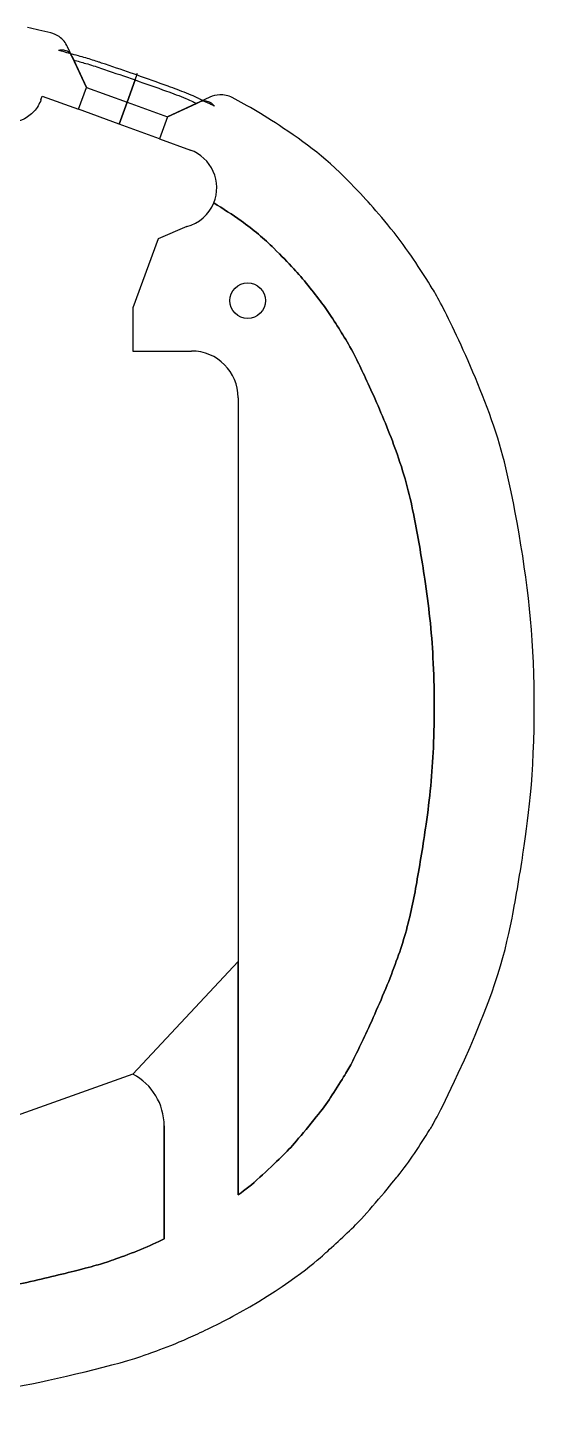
# Model space of a CAD drawing. Header units: inches. Extents: x -3.87 to 3.87, y -2.37 to 2.37.
# Drawn here: x 2.156 to 3.869, y -2.368 to 2.29 of the extents above; entities that cross this region are included whole.
import ezdxf

# ---------------------------------------------------------------- set-up
doc = ezdxf.new("R2010")
doc.units = ezdxf.units.IN
doc.layers.get('0').update_dxf_attribs({"linetype": 'CONTINUOUS'})

msp = doc.modelspace()

# ---------------------------------------------------------------- linework, layer by layer
for p, q in [((2.3544, 2.0884), (2.2908, 2.2248)), ((2.3059, 2.1925), (2.3115, 2.1806)), ((2.3115, 2.1806), (2.3544, 2.0884)), ((2.4913, 2.0386), (2.5185, 2.1134)), ((2.5185, 2.1134), (2.4913, 2.0386)), ((2.5102, 2.1347), (2.5049, 2.1365)), ((2.2009, 2.0464), (2.2054, 2.0589)), ((2.2054, 2.0589), (2.3275, 2.0144)), ((2.3275, 2.0144), (2.3544, 2.0884)), ((2.3544, 2.0884), (2.4913, 2.0386)), ((2.7704, 2.0551), (2.6282, 1.9888)), ((2.4913, 2.0386), (2.6282, 1.9888)), ((2.6282, 1.9888), (2.7259, 2.0343)), ((2.7259, 2.0343), (2.737, 2.0395)), ((2.6282, 1.9888), (2.6013, 1.9148)), ((2.6013, 1.9148), (2.7049, 1.8771)), ((2.6931, 1.6189), (2.5958, 1.5774)), ((2.5958, 1.5774), (2.5111, 1.3447)), ((2.5111, 1.3447), (2.5111, 1.199)), ((2.5111, 1.199), (2.709, 1.199)), ((2.8665, 1.0415), (2.8665, -1.6479)), ((2.8665, -0.8605), (2.5111, -1.2406)), ((2.8665, -1.6479), (2.8665, -0.8605)), ((2.5111, -1.2406), (1.081, -1.7496)), ((2.6165, -1.7961), (2.6165, -1.4149)), ((2.6165, -1.4149), (2.6165, -1.7961))]:
    msp.add_line(p, q)
for points in [[(2.4644, 1.9646), (2.3275, 2.0144), (2.3544, 2.0884), (2.4913, 2.0386)], [(2.6013, 1.9148), (2.4644, 1.9646), (2.4913, 2.0386), (2.6282, 1.9888)]]:
    msp.add_lwpolyline(points, close=True)
msp.add_circle((2.8985, 1.369), 0.06)
for centre, radius, start, end in [((2.6585, 1.7498), 0.1354, -22.1474, 70), ((2.6585, 1.7498), 0.1354, 284.7993, 337.8526), ((2.709, 1.0415), 0.1575, 0, 90), ((2.4197, -1.4149), 0.1969, 0, 62.3221), ((2.4197, -1.4149), 0.1969, 0, 62.3221)]:
    msp.add_arc(centre, radius, start, end)
msp.add_ellipse((2.4995, 2.061), major_axis=(0.0259, 0.0744), ratio=0.014045, start_param=5.497688, end_param=6.664639)
msp.add_ellipse((2.4995, 2.061), major_axis=(0.0259, 0.0744), ratio=0.014045, start_param=5.497688, end_param=6.664639)
for points in [[(2.2338, 2.2723), (2.206, 2.279), (2.1816, 2.2847), (2.1558, 2.29)], [(2.2977, 2.2028), (2.2852, 2.2062), (2.2725, 2.2097), (2.2599, 2.2132)], [(2.3521, 2.1875), (2.3438, 2.19), (2.3354, 2.1924), (2.3273, 2.1946)], [(2.3963, 2.1737), (2.382, 2.1784), (2.3674, 2.1831), (2.3521, 2.1875)], [(2.4002, 2.1724), (2.3989, 2.1728), (2.3976, 2.1732), (2.3963, 2.1737)], [(2.4055, 2.1706), (2.4037, 2.1712), (2.402, 2.1718), (2.4002, 2.1724)], [(2.5049, 2.1365), (2.472, 2.148), (2.4392, 2.1593), (2.4055, 2.1706)], [(2.5231, 2.1302), (2.5188, 2.1317), (2.5145, 2.1332), (2.5102, 2.1347)], [(2.6305, 2.0921), (2.5943, 2.1053), (2.5587, 2.1178), (2.5231, 2.1302)], [(2.6381, 2.0893), (2.6356, 2.0903), (2.633, 2.0912), (2.6305, 2.0921)], [(2.7003, 2.0652), (2.6788, 2.0743), (2.6582, 2.082), (2.6381, 2.0893)], [(2.7277, 2.0531), (2.7185, 2.0574), (2.7095, 2.0614), (2.7003, 2.0652)], [(2.7334, 2.0504), (2.7315, 2.0513), (2.7296, 2.0522), (2.7277, 2.0531)], [(2.7371, 2.0486), (2.7359, 2.0492), (2.7346, 2.0498), (2.7334, 2.0504)], [(2.7743, 2.0309), (2.7731, 2.0315), (2.7719, 2.032), (2.7706, 2.0326)], [(2.7866, 2.0251), (2.7825, 2.027), (2.7784, 2.029), (2.7743, 2.0309)]]:
    msp.add_open_spline(points, degree=3)
for points, knots in [([(2.2908, 2.2248), (2.2876, 2.2317), (2.2835, 2.2382), (2.2738, 2.2499), (2.2682, 2.2551), (2.2535, 2.2655), (2.244, 2.2699), (2.2338, 2.2723)], [-0.1951124, -0.1951124, -0.1951124, -0.1951124, -0.1369546, -0.1369546, -0.0793888, -0.0793888, 0, 0, 0, 0]), ([(2.3059, 2.1925), (2.3028, 2.1992), (2.2982, 2.2044), (2.2883, 2.2109), (2.2833, 2.2128), (2.2723, 2.2146), (2.2663, 2.2144), (2.26, 2.2133), (2.26, 2.2132), (2.2599, 2.2132)], [0, 0, 0, 0, 0.0837003, 0.0837003, 0.1519297, 0.1519297, 0.2215131, 0.2215131, 0.2222894, 0.2222894, 0.2222894, 0.2222894]), ([(2.3273, 2.1946), (2.3175, 2.1973), (2.3081, 2.1999), (2.2988, 2.2024), (2.2985, 2.2025), (2.2981, 2.2026), (2.2977, 2.2028)], [-5.33348912, -5.33348912, -5.33348912, -5.33348912, -5.25900231, -5.25900231, -5.25900231, -5.25604625, -5.25604625, -5.25604625, -5.25604625]), ([(2.3115, 2.1806), (2.3251, 2.1769), (2.3387, 2.1731), (2.3523, 2.1691), (2.369, 2.1642), (2.3855, 2.1589), (2.4021, 2.1533), (2.4367, 2.1418), (2.4711, 2.1298), (2.5056, 2.1178), (2.5099, 2.1163), (2.5142, 2.1149), (2.5185, 2.1134)], [5.2872164, 5.2872164, 5.2872164, 5.2872164, 5.3951671, 5.3951671, 5.3951671, 5.5279359, 5.5279359, 5.5279359, 5.8058575, 5.8058575, 5.8058575, 5.8405191, 5.8405191, 5.8405191, 5.8405191]), ([(2.3115, 2.1806), (2.3251, 2.1769), (2.3387, 2.1731), (2.3523, 2.1691), (2.369, 2.1642), (2.3855, 2.1589), (2.4021, 2.1533), (2.4367, 2.1418), (2.4711, 2.1298), (2.5056, 2.1178), (2.5099, 2.1163), (2.5142, 2.1149), (2.5185, 2.1134)], [5.2872164, 5.2872164, 5.2872164, 5.2872164, 5.3951671, 5.3951671, 5.3951671, 5.5279359, 5.5279359, 5.5279359, 5.8058575, 5.8058575, 5.8058575, 5.8405191, 5.8405191, 5.8405191, 5.8405191]), ([(2.5185, 2.1134), (2.5539, 2.101), (2.5893, 2.0886), (2.6245, 2.0758), (2.6465, 2.0678), (2.6684, 2.0597), (2.6899, 2.0507), (2.6979, 2.0473), (2.7058, 2.0439), (2.7136, 2.0402), (2.717, 2.0386), (2.7204, 2.037), (2.7238, 2.0354), (2.7245, 2.035), (2.7252, 2.0347), (2.7259, 2.0343)], [5.840811, 5.840811, 5.840811, 5.840811, 6.1263685, 6.1263685, 6.1263685, 6.3041145, 6.3041145, 6.3041145, 6.3698988, 6.3698988, 6.3698988, 6.3988521, 6.3988521, 6.3988521, 6.4049122, 6.4049122, 6.4049122, 6.4049122]), ([(2.5185, 2.1134), (2.5539, 2.101), (2.5893, 2.0886), (2.6245, 2.0758), (2.6465, 2.0678), (2.6684, 2.0597), (2.6899, 2.0507), (2.6979, 2.0473), (2.7058, 2.0439), (2.7136, 2.0402), (2.717, 2.0386), (2.7204, 2.037), (2.7238, 2.0354), (2.7245, 2.035), (2.7252, 2.0347), (2.7259, 2.0343)], [5.840811, 5.840811, 5.840811, 5.840811, 6.1263685, 6.1263685, 6.1263685, 6.3041145, 6.3041145, 6.3041145, 6.3698988, 6.3698988, 6.3698988, 6.3988521, 6.3988521, 6.3988521, 6.4049122, 6.4049122, 6.4049122, 6.4049122]), ([(2.8462, 2.054), (2.8397, 2.0574), (2.8329, 2.0599), (2.8186, 2.063), (2.8113, 2.0636), (2.7923, 2.0628), (2.7809, 2.06), (2.7704, 2.0551)], [-0.1999296, -0.1999296, -0.1999296, -0.1999296, -0.1446401, -0.1446401, -0.0885277, -0.0885277, 0, 0, 0, 0]), ([(3.8651, 0.0598), (3.8651, 0.0634), (3.865, 0.067), (3.861, 0.2835), (3.8394, 0.4468), (3.7785, 0.7771), (3.7555, 0.8731), (3.6752, 1.0953), (3.6245, 1.207), (3.5894, 1.2805), (3.5525, 1.3573), (3.5323, 1.3929), (3.4989, 1.4465), (3.4671, 1.4949), (3.4047, 1.5871), (3.3361, 1.6685), (3.1944, 1.8228), (3.1284, 1.8767), (2.9556, 1.9936), (2.8982, 2.0265), (2.8462, 2.054)], [-2.50008, -2.50008, -2.50008, -2.50008, -2.479685, -2.479685, -1.28289, -1.28289, -0.620411, -0.620411, 0, 0, 0, 0.649069, 0.649069, 1.22578, 1.22578, 2.863282, 2.863282, 7.254083, 7.254083, 10.918451, 10.918451, 10.918451, 10.918451]), ([(-2.8694, 2.049), (-2.9261, 2.0165), (-2.999, 1.9675), (-3.1253, 1.8795), (-3.2389, 1.7802), (-3.3974, 1.6015), (-3.4743, 1.4899), (-3.5076, 1.4405), (-3.5348, 1.397), (-3.7058, 1.0532), (-3.7497, 0.8883), (-3.795, 0.7233), (-3.8261, 0.5314), (-3.8705, 0.21), (-3.8692, 0.0013), (-3.8576, -0.3203), (-3.8273, -0.5252), (-3.7829, -0.7571), (-3.75, -0.9371), (-3.5266, -1.4169), (-3.434, -1.5831), (-3.1908, -1.8265), (-3.1458, -1.8731), (-2.9851, -1.9969), (-2.898, -2.0477), (-2.8149, -2.0956), (-2.696, -2.1544), (-2.4701, -2.2296), (-2.2634, -2.2797), (-1.9618, -2.3272), (-1.6716, -2.3515), (-1.335, -2.3616), (-1.0052, -2.3673), (-0.6335, -2.3665), (-0.4601, -2.3666), (-0.1191, -2.3653), (0.393, -2.3664), (0.6937, -2.3668), (0.7579, -2.3679), (1.0073, -2.3656), (1.2033, -2.3632), (1.4738, -2.3571), (1.6007, -2.3488), (1.999, -2.3155), (2.0629, -2.3041), (2.2018, -2.2806), (2.4346, -2.2275), (2.5627, -2.1842), (2.6263, -2.1632), (2.7541, -2.1054), (2.8064, -2.0808), (3.0526, -1.9434), (3.1398, -1.863), (3.1927, -1.815), (3.2457, -1.7662), (3.3148, -1.6949), (3.3925, -1.5999), (3.4446, -1.535), (3.4792, -1.4817), (3.5191, -1.4174), (3.5408, -1.3849), (3.7245, -0.9875), (3.7631, -0.8539), (3.8032, -0.648), (3.8193, -0.5509), (3.8474, -0.366), (3.8692, -0.1973), (3.8651, 0.0598)], [-303.940134, -303.940134, -303.940134, -303.940134, -303.755107, -303.755107, -302.706774, -302.706774, -301.856598, -301.856598, -300.337403, -300.337403, -296.201491, -296.201491, -274.598803, -274.598803, -216.867064, -216.867064, -125.952774, -125.952774, -68.822384, -68.822384, -35.974633, -35.974633, -34.795819, -34.795819, -33.764311, -33.764311, -31.909208, -31.909208, -29.650816, -29.650816, -26.716435, -26.716435, -25.749493, -25.749493, -24.915729, -24.915729, -24.123398, -24.123398, -23.453316, -23.453316, -23.043934, -23.043934, -22.421672, -22.421672, -21.220516, -21.220516, -17.964147, -17.964147, -17.184067, -17.184067, -16.837757, -16.837757, -15.896273, -15.896273, -14.641696, -14.641696, -12.889511, -12.889511, -7.465968, -7.465968, -6.463155, -6.463155, -4.761557, -4.761557, -3.960159, -3.960159, -2.50008, -2.50008, -2.50008, -2.50008]), ([(2.2009, 2.0464), (2.1956, 2.032), (2.1876, 2.0187), (2.1669, 1.996), (2.1544, 1.9867), (2.1291, 1.9747), (2.1169, 1.9712), (2.0982, 1.9689), (2.0919, 1.9686), (2.0856, 1.9688)], [0, 0, 0, 0, 0.1171933, 0.1171933, 0.2343867, 0.2343867, 0.330598, 0.330598, 0.3785087, 0.3785087, 0.3785087, 0.3785087]), ([(2.737, 2.0395), (2.7437, 2.0426), (2.7505, 2.0437), (2.7625, 2.0424), (2.7678, 2.0405), (2.7733, 2.0372), (2.7739, 2.0368), (2.7756, 2.0357), (2.7766, 2.0349), (2.7808, 2.0316), (2.7838, 2.0287), (2.7865, 2.0252), (2.7866, 2.0252), (2.7866, 2.0251)], [0, 0, 0, 0, 0.0828734, 0.0828734, 0.1528735, 0.1528735, 0.1618052, 0.1618052, 0.1775103, 0.1775103, 0.224975, 0.224975, 0.2257536, 0.2257536, 0.2257536, 0.2257536]), ([(2.7706, 2.0326), (2.7603, 2.0375), (2.7501, 2.0424), (2.739, 2.0477), (2.7383, 2.048), (2.7377, 2.0483), (2.7371, 2.0486)], [-6.48967681, -6.48967681, -6.48967681, -6.48967681, -6.3988521, -6.3988521, -6.3988521, -6.39391044, -6.39391044, -6.39391044, -6.39391044]), ([(2.8665, -1.6479), (2.8923, -1.6292), (2.9115, -1.6136), (2.9394, -1.588), (2.9633, -1.5661), (2.9921, -1.5387), (3.0123, -1.5192), (3.0317, -1.5006), (3.044, -1.4879), (3.0628, -1.4658), (3.082, -1.4433), (3.1088, -1.4108), (3.1297, -1.3849), (3.1508, -1.3586), (3.164, -1.3409), (3.1784, -1.3187), (3.1922, -1.2977), (3.209, -1.2708), (3.2221, -1.2499), (3.2331, -1.2322), (3.2405, -1.2199), (3.2497, -1.2022), (3.2588, -1.1847), (3.2709, -1.1598), (3.2881, -1.1234), (3.3111, -1.0743), (3.3422, -1.006), (3.3695, -0.939), (3.3946, -0.8773), (3.4156, -0.8181), (3.4306, -0.7657), (3.4483, -0.7038), (3.4588, -0.6497), (3.4687, -0.5936), (3.4796, -0.5319), (3.4905, -0.4665), (3.5005, -0.3974), (3.5128, -0.3118), (3.5215, -0.2236), (3.525, -0.1401), (3.5292, -0.0371), (3.5289, 0.0611), (3.5236, 0.1647), (3.5192, 0.2515), (3.5091, 0.3427), (3.496, 0.4297), (3.4856, 0.4988), (3.4747, 0.5634), (3.4626, 0.6263), (3.4498, 0.6925), (3.434, 0.7597), (3.4074, 0.838), (3.387, 0.8978), (3.36, 0.9647), (3.3331, 1.0258), (3.3074, 1.0845), (3.2832, 1.1355), (3.2662, 1.1698), (3.248, 1.2064), (3.2378, 1.2244), (3.2242, 1.2462), (3.2129, 1.2644), (3.1985, 1.2869), (3.1853, 1.3074), (3.1718, 1.3283), (3.1608, 1.3445), (3.1479, 1.3616), (3.135, 1.379), (3.1187, 1.3998), (3.1025, 1.4198), (3.0849, 1.4415), (3.0693, 1.4596), (3.0538, 1.4764), (3.0342, 1.4977), (3.0127, 1.5202), (2.9866, 1.5458), (2.9549, 1.5769), (2.9171, 1.6092), (2.8763, 1.638), (2.8467, 1.6588), (2.8154, 1.6794), (2.784, 1.6988)], [-0.6019572, -0.6019572, -0.6019572, -0.6019572, -0.5939625, -0.5939625, -0.5939625, -0.587161, -0.587161, -0.587161, -0.580608, -0.580608, -0.580608, -0.573951, -0.573951, -0.573951, -0.5671883, -0.5671883, -0.5671883, -0.5608101, -0.5608101, -0.5608101, -0.5554315, -0.5554315, -0.5554315, -0.5501363, -0.5501363, -0.5501363, -0.5429956, -0.5429956, -0.5429956, -0.5364279, -0.5364279, -0.5364279, -0.5286891, -0.5286891, -0.5286891, -0.5201988, -0.5201988, -0.5201988, -0.5096428, -0.5096428, -0.5096428, -0.4966697, -0.4966697, -0.4966697, -0.4857827, -0.4857827, -0.4857827, -0.4771608, -0.4771608, -0.4771608, -0.4680689, -0.4680689, -0.4680689, -0.4611241, -0.4611241, -0.4611241, -0.4544648, -0.4544648, -0.4544648, -0.4473491, -0.4473491, -0.4473491, -0.4414493, -0.4414493, -0.4414493, -0.4354022, -0.4354022, -0.4354022, -0.4293205, -0.4293205, -0.4293205, -0.4226982, -0.4226982, -0.4226982, -0.4143426, -0.4143426, -0.4143426, -0.4041261, -0.4041261, -0.4041261, -0.3967658, -0.3967658, -0.3967658, -0.3967658]), ([(2.784, 1.6988), (2.8154, 1.6794), (2.8467, 1.6588), (2.8763, 1.638), (2.9171, 1.6092), (2.9549, 1.5769), (2.9866, 1.5458), (3.0127, 1.5202), (3.0342, 1.4977), (3.0538, 1.4764), (3.0693, 1.4596), (3.0849, 1.4415), (3.1025, 1.4198), (3.1187, 1.3998), (3.135, 1.379), (3.1479, 1.3616), (3.1608, 1.3445), (3.1718, 1.3283), (3.1853, 1.3074), (3.1985, 1.2869), (3.2129, 1.2644), (3.2242, 1.2462), (3.2378, 1.2244), (3.248, 1.2064), (3.2662, 1.1698), (3.2832, 1.1355), (3.3074, 1.0845), (3.3331, 1.0258), (3.36, 0.9647), (3.387, 0.8978), (3.4074, 0.838), (3.434, 0.7597), (3.4498, 0.6925), (3.4626, 0.6263), (3.4747, 0.5634), (3.4856, 0.4988), (3.496, 0.4297), (3.5091, 0.3427), (3.5192, 0.2515), (3.5236, 0.1647), (3.5289, 0.0611), (3.5292, -0.0371), (3.525, -0.1401), (3.5215, -0.2236), (3.5128, -0.3118), (3.5005, -0.3974), (3.4905, -0.4665), (3.4796, -0.5319), (3.4687, -0.5936), (3.4588, -0.6497), (3.4483, -0.7038), (3.4306, -0.7657), (3.4156, -0.8181), (3.3946, -0.8773), (3.3695, -0.939), (3.3422, -1.006), (3.3111, -1.0743), (3.2881, -1.1234), (3.2709, -1.1598), (3.2588, -1.1847), (3.2497, -1.2022), (3.2405, -1.2199), (3.2331, -1.2322), (3.2221, -1.2499), (3.209, -1.2708), (3.1922, -1.2977), (3.1784, -1.3187), (3.164, -1.3409), (3.1508, -1.3586), (3.1297, -1.3849), (3.1088, -1.4108), (3.082, -1.4433), (3.0628, -1.4658), (3.044, -1.4879), (3.0317, -1.5006), (3.0123, -1.5192), (2.9921, -1.5387), (2.9633, -1.5661), (2.9394, -1.588), (2.9115, -1.6136), (2.8923, -1.6292), (2.8665, -1.6479)], [0.3967658, 0.3967658, 0.3967658, 0.3967658, 0.4041261, 0.4041261, 0.4041261, 0.4143426, 0.4143426, 0.4143426, 0.4226982, 0.4226982, 0.4226982, 0.4293205, 0.4293205, 0.4293205, 0.4354022, 0.4354022, 0.4354022, 0.4414493, 0.4414493, 0.4414493, 0.4473491, 0.4473491, 0.4473491, 0.4544648, 0.4544648, 0.4544648, 0.4611241, 0.4611241, 0.4611241, 0.4680689, 0.4680689, 0.4680689, 0.4771608, 0.4771608, 0.4771608, 0.4857827, 0.4857827, 0.4857827, 0.4966697, 0.4966697, 0.4966697, 0.5096428, 0.5096428, 0.5096428, 0.5201988, 0.5201988, 0.5201988, 0.5286891, 0.5286891, 0.5286891, 0.5364279, 0.5364279, 0.5364279, 0.5429956, 0.5429956, 0.5429956, 0.5501363, 0.5501363, 0.5501363, 0.5554315, 0.5554315, 0.5554315, 0.5608101, 0.5608101, 0.5608101, 0.5671883, 0.5671883, 0.5671883, 0.573951, 0.573951, 0.573951, 0.580608, 0.580608, 0.580608, 0.587161, 0.587161, 0.587161, 0.5939625, 0.5939625, 0.5939625, 0.6019572, 0.6019572, 0.6019572, 0.6019572]), ([(-3.5276, 0), (-3.5275, -0.0402), (-3.5269, -0.0804), (-3.5254, -0.121), (-3.522, -0.215), (-3.5131, -0.3125), (-3.4996, -0.4076), (-3.4887, -0.485), (-3.4761, -0.5588), (-3.4613, -0.6311), (-3.4467, -0.7029), (-3.4283, -0.7759), (-3.4002, -0.8573), (-3.3648, -0.9599), (-3.3128, -1.077), (-3.2757, -1.1516), (-3.2555, -1.1923), (-3.2403, -1.2195), (-3.228, -1.2404), (-3.215, -1.2623), (-3.2042, -1.2799), (-3.1875, -1.3048), (-3.1662, -1.3367), (-3.1343, -1.3797), (-3.1057, -1.4154), (-3.0826, -1.4443), (-3.0629, -1.4671), (-3.0407, -1.4903), (-3.0189, -1.5131), (-2.9927, -1.5384), (-2.969, -1.5609), (-2.9463, -1.5824), (-2.9284, -1.599), (-2.9087, -1.6152), (-2.889, -1.6314), (-2.8652, -1.6493), (-2.8413, -1.6664), (-2.816, -1.6844), (-2.7934, -1.6995), (-2.7678, -1.7148), (-2.7413, -1.7307), (-2.7089, -1.7489), (-2.6809, -1.7641), (-2.6549, -1.7783), (-2.6347, -1.7886), (-2.6093, -1.8003), (-2.5845, -1.8117), (-2.5526, -1.8256), (-2.5201, -1.839), (-2.4883, -1.852), (-2.4587, -1.8632), (-2.4286, -1.8728), (-2.3953, -1.8834), (-2.3581, -1.8934), (-2.3106, -1.9056), (-2.2482, -1.9215), (-2.1715, -1.9399), (-2.1016, -1.9535), (-2.0395, -1.9656), (-1.9824, -1.9739), (-1.9242, -1.9807), (-1.8591, -1.9883), (-1.7898, -1.9947), (-1.7116, -2.0011), (-1.6178, -2.0088), (-1.5119, -2.0154), (-1.4144, -2.0192), (-1.3318, -2.0224), (-1.2574, -2.0239), (-1.1962, -2.0247), (-1.1148, -2.0259), (-1.0534, -2.0265), (-0.9808, -2.0276), (-0.9036, -2.0287), (-0.8145, -2.0291), (-0.7251, -2.0288), (-0.6482, -2.0286), (-0.5732, -2.0286), (-0.4972, -2.0287), (-0.384, -2.0288), (-0.2643, -2.0282), (-0.1474, -2.0278), (0.0034, -2.0273), (0.1535, -2.0279), (0.3043, -2.0284), (0.4005, -2.0288), (0.4988, -2.0286), (0.5911, -2.0286), (0.6579, -2.0286), (0.7192, -2.0289), (0.7865, -2.029), (0.8443, -2.029), (0.9092, -2.0286), (0.9816, -2.0278), (1.0703, -2.0267), (1.1666, -2.0254), (1.2559, -2.0237), (1.3495, -2.022), (1.4383, -2.0194), (1.5344, -2.0135), (1.6232, -2.0081), (1.7178, -2.0001), (1.8002, -1.9929), (1.8622, -1.9874), (1.9156, -1.9826), (1.9688, -1.9758), (2.0184, -1.9694), (2.0706, -1.9604), (2.1298, -1.9479), (2.1925, -1.9346), (2.2619, -1.9177), (2.3128, -1.9048), (2.3498, -1.8955), (2.3755, -1.8886), (2.3942, -1.8832), (2.4146, -1.8772), (2.4303, -1.872), (2.4536, -1.8638), (2.4783, -1.8551), (2.5093, -1.8435), (2.5375, -1.8317), (2.5665, -1.8196), (2.5924, -1.8077), (2.6165, -1.7961)], [-1, -1, -1, -1, -0.9948762, -0.9948762, -0.9948762, -0.9829817, -0.9829817, -0.9829817, -0.9733185, -0.9733185, -0.9733185, -0.9637218, -0.9637218, -0.9637218, -0.9516291, -0.9516291, -0.9516291, -0.9450309, -0.9450309, -0.9450309, -0.9381638, -0.9381638, -0.9381638, -0.9293301, -0.9293301, -0.9293301, -0.9222024, -0.9222024, -0.9222024, -0.9152207, -0.9152207, -0.9152207, -0.9085509, -0.9085509, -0.9085509, -0.9018955, -0.9018955, -0.9018955, -0.8948615, -0.8948615, -0.8948615, -0.8875897, -0.8875897, -0.8875897, -0.8808395, -0.8808395, -0.8808395, -0.8742571, -0.8742571, -0.8742571, -0.8678383, -0.8678383, -0.8678383, -0.8607655, -0.8607655, -0.8607655, -0.8514832, -0.8514832, -0.8514832, -0.8432344, -0.8432344, -0.8432344, -0.8340193, -0.8340193, -0.8340193, -0.8229539, -0.8229539, -0.8229539, -0.8135972, -0.8135972, -0.8135972, -0.8011703, -0.8011703, -0.8011703, -0.787915, -0.787915, -0.787915, -0.7765261, -0.7765261, -0.7765261, -0.7595479, -0.7595479, -0.7595479, -0.7376382, -0.7376382, -0.7376382, -0.7236441, -0.7236441, -0.7236441, -0.7135097, -0.7135097, -0.7135097, -0.7048161, -0.7048161, -0.7048161, -0.6941673, -0.6941673, -0.6941673, -0.6829994, -0.6829994, -0.6829994, -0.6726704, -0.6726704, -0.6726704, -0.664894, -0.664894, -0.664894, -0.6576295, -0.6576295, -0.6576295, -0.6499185, -0.6499185, -0.6499185, -0.6443284, -0.6443284, -0.6443284, -0.6382326, -0.6382326, -0.6382326, -0.6317566, -0.6317566, -0.6317566, -0.6251199, -0.6251199, -0.6251199, -0.6251199]), ([(2.6165, -1.7961), (2.5924, -1.8077), (2.5665, -1.8196), (2.5375, -1.8317), (2.5093, -1.8435), (2.4783, -1.8551), (2.4536, -1.8638), (2.4303, -1.872), (2.4146, -1.8772), (2.3942, -1.8832), (2.3755, -1.8886), (2.3498, -1.8955), (2.3128, -1.9048), (2.2619, -1.9177), (2.1925, -1.9346), (2.1298, -1.9479), (2.0706, -1.9604), (2.0184, -1.9694), (1.9688, -1.9758), (1.9156, -1.9826), (1.8622, -1.9874), (1.8002, -1.9929), (1.7178, -2.0001), (1.6232, -2.0081), (1.5344, -2.0135), (1.4383, -2.0194), (1.3495, -2.022), (1.2559, -2.0237), (1.1666, -2.0254), (1.0703, -2.0267), (0.9816, -2.0278), (0.9092, -2.0286), (0.8443, -2.029), (0.7865, -2.029), (0.7192, -2.0289), (0.6579, -2.0286), (0.5911, -2.0286), (0.4988, -2.0286), (0.4005, -2.0288), (0.3043, -2.0284), (0.1535, -2.0279), (0.0034, -2.0273), (-0.1474, -2.0278), (-0.2643, -2.0282), (-0.384, -2.0288), (-0.4972, -2.0287), (-0.5732, -2.0286), (-0.6482, -2.0286), (-0.7251, -2.0288), (-0.8145, -2.0291), (-0.9036, -2.0287), (-0.9808, -2.0276), (-1.0534, -2.0265), (-1.1148, -2.0259), (-1.1962, -2.0247), (-1.2574, -2.0239), (-1.3318, -2.0224), (-1.4144, -2.0192), (-1.5119, -2.0154), (-1.6178, -2.0088), (-1.7116, -2.0011), (-1.7898, -1.9947), (-1.8591, -1.9883), (-1.9242, -1.9807), (-1.9824, -1.9739), (-2.0395, -1.9656), (-2.1016, -1.9535), (-2.1715, -1.9399), (-2.2482, -1.9215), (-2.3106, -1.9056), (-2.3581, -1.8934), (-2.3953, -1.8834), (-2.4286, -1.8728), (-2.4587, -1.8632), (-2.4883, -1.852), (-2.5201, -1.839), (-2.5526, -1.8256), (-2.5845, -1.8117), (-2.6093, -1.8003), (-2.6347, -1.7886), (-2.6549, -1.7783), (-2.6809, -1.7641), (-2.7089, -1.7489), (-2.7413, -1.7307), (-2.7678, -1.7148), (-2.7934, -1.6995), (-2.816, -1.6844), (-2.8413, -1.6664), (-2.8652, -1.6493), (-2.889, -1.6314), (-2.9087, -1.6152), (-2.9284, -1.599), (-2.9463, -1.5824), (-2.969, -1.5609), (-2.9927, -1.5384), (-3.0189, -1.5131), (-3.0407, -1.4903), (-3.0629, -1.4671), (-3.0826, -1.4443), (-3.1057, -1.4154), (-3.1343, -1.3797), (-3.1662, -1.3367), (-3.1875, -1.3048), (-3.2042, -1.2799), (-3.215, -1.2623), (-3.228, -1.2404), (-3.2403, -1.2195), (-3.2555, -1.1923), (-3.2757, -1.1516), (-3.3128, -1.077), (-3.3648, -0.9599), (-3.4002, -0.8573), (-3.4283, -0.7759), (-3.4467, -0.7029), (-3.4613, -0.6311), (-3.4761, -0.5588), (-3.4887, -0.485), (-3.4996, -0.4076), (-3.5131, -0.3125), (-3.522, -0.215), (-3.5254, -0.121), (-3.5269, -0.0804), (-3.5275, -0.0402), (-3.5276, 0)], [0.6251199, 0.6251199, 0.6251199, 0.6251199, 0.6317566, 0.6317566, 0.6317566, 0.6382326, 0.6382326, 0.6382326, 0.6443284, 0.6443284, 0.6443284, 0.6499185, 0.6499185, 0.6499185, 0.6576295, 0.6576295, 0.6576295, 0.664894, 0.664894, 0.664894, 0.6726704, 0.6726704, 0.6726704, 0.6829994, 0.6829994, 0.6829994, 0.6941673, 0.6941673, 0.6941673, 0.7048161, 0.7048161, 0.7048161, 0.7135097, 0.7135097, 0.7135097, 0.7236441, 0.7236441, 0.7236441, 0.7376382, 0.7376382, 0.7376382, 0.7595479, 0.7595479, 0.7595479, 0.7765261, 0.7765261, 0.7765261, 0.787915, 0.787915, 0.787915, 0.8011703, 0.8011703, 0.8011703, 0.8135972, 0.8135972, 0.8135972, 0.8229539, 0.8229539, 0.8229539, 0.8340193, 0.8340193, 0.8340193, 0.8432344, 0.8432344, 0.8432344, 0.8514832, 0.8514832, 0.8514832, 0.8607655, 0.8607655, 0.8607655, 0.8678383, 0.8678383, 0.8678383, 0.8742571, 0.8742571, 0.8742571, 0.8808395, 0.8808395, 0.8808395, 0.8875897, 0.8875897, 0.8875897, 0.8948615, 0.8948615, 0.8948615, 0.9018955, 0.9018955, 0.9018955, 0.9085509, 0.9085509, 0.9085509, 0.9152207, 0.9152207, 0.9152207, 0.9222024, 0.9222024, 0.9222024, 0.9293301, 0.9293301, 0.9293301, 0.9381638, 0.9381638, 0.9381638, 0.9450309, 0.9450309, 0.9450309, 0.9516291, 0.9516291, 0.9516291, 0.9637218, 0.9637218, 0.9637218, 0.9733185, 0.9733185, 0.9733185, 0.9829817, 0.9829817, 0.9829817, 0.9948762, 0.9948762, 0.9948762, 1, 1, 1, 1])]:
    msp.add_open_spline(points, degree=3, knots=knots)

doc.saveas('drawing.dxf')
